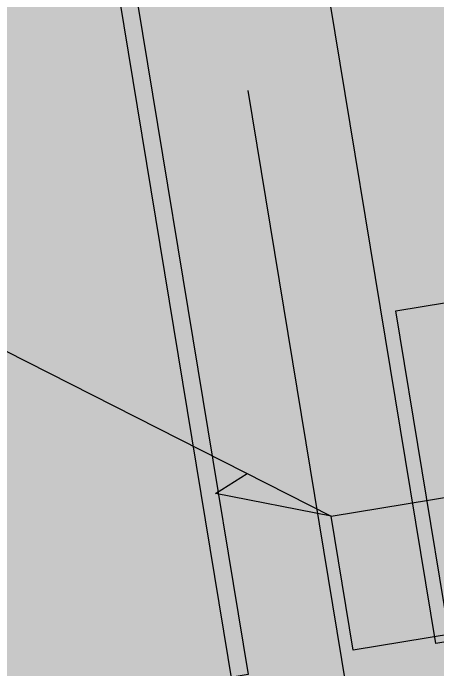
# Model space of a CAD drawing. Header units: millimetres. Extents: x 33240 to 33395, y 51607 to 51720.
# Drawn here: x 33274.977 to 33275.736, y 51683.737 to 51684.911 of the extents above; entities that cross this region are included whole.
import ezdxf

# ---------------------------------------------------------------- set-up
doc = ezdxf.new("R2010")
doc.units = ezdxf.units.MM
doc.header["$LTSCALE"] = 0.3
doc.header["$MEASUREMENT"] = 0
doc.linetypes.add('ACAD_ISO04W100', pattern=[30, 24, -3, 0, -3])
doc.linetypes.add('ACAD_ISO08W100', pattern=[36, 24, -3, 6, -3])
for name, color, linetype in [('00-TRAMES-BAT', 7, 'ACAD_ISO08W100'), ('07-REVT-SOL', 8, 'CONTINUOUS'), ('08-EQUI-MEUBLE-PROJ-01', 11, 'CONTINUOUS'), ('10-ANN-TEXTE', 3, 'CONTINUOUS'), ('15-PLAF-TECHN-TEMPORAIRE', 113, 'CONTINUOUS')]:
    doc.layers.add(name, color=color, linetype=linetype)

msp = doc.modelspace()

# ---------------------------------------------------------------- hatches: boundary and pattern name
at = {"layer": '07-REVT-SOL'}
h = msp.add_hatch(dxfattribs=at)
h.set_pattern_fill('CROSS', color=30, style=0)
h.set_pattern_definition([(189.35057367, (57785.36794, 108093.83487), (-0.2060594638, -0.2872968802), [0.125, -0.375]), (279.35057367, (57785.29612, 108093.88639), (0.2872968802, -0.2060594638), [0.125, -0.375])])
edge = h.paths.add_edge_path()
edge.add_line((33283.3783, 51687.0822), (33282.6443, 51691.5402))
edge.add_line((33282.6443, 51691.5402), (33270.1624, 51689.4848))
edge.add_line((33270.1624, 51689.4848), (33272.7213, 51673.9442))
edge.add_line((33272.7213, 51673.9442), (33273.8232, 51674.1256))
edge.add_line((33273.8232, 51674.1256), (33273.4532, 51676.3726))
edge.add_line((33273.4532, 51676.3726), (33279.4392, 51677.3582))
edge.add_line((33279.4392, 51677.3582), (33280.4429, 51671.2631))
edge.add_line((33280.4429, 51671.2631), (33280.6933, 51669.7425))
edge.add_line((33280.6933, 51669.7425), (33287.1828, 51670.8111))
edge.add_arc((33295.4983, 51677.4321), 10.6295, 146.69633, 218.5278, ccw=False)
edge.add_line((33286.6145, 51683.2685), (33287.3226, 51684.3289))
edge.add_line((33287.3226, 51684.3289), (33288.3032, 51685.5277))
edge.add_line((33288.3032, 51685.5277), (33286.1987, 51687.5466))
edge.add_line((33286.1987, 51687.5466), (33283.3783, 51687.0822))
at = {"layer": '10-ANN-TEXTE'}
msp.add_hatch(color=256, dxfattribs=at).paths.add_polyline_path([(33275.3392, 51684.0522), (33275.5458, 51684.0119), (33275.3958, 51684.088)])

# ---------------------------------------------------------------- linework, layer by layer
at = {"layer": '00-TRAMES-BAT'}
msp.add_line((33282.6404, 51639.5559), (33273.4698, 51695.2488), dxfattribs=at)
at = {"layer": '08-EQUI-MEUBLE-PROJ-01', "ltscale": 0.8}
for radius, start, end in [(1.25, 35.4545, 267.8136), (1.275, 110.7155, 177.9857), (1.275, 200.7155, 266.8715)]:
    msp.add_arc((33275.7409, 51684.4874), radius, start, end, dxfattribs=at)
at = {"layer": '10-ANN-TEXTE'}
for points in [[(33277.1469, 51683.4484), (33275.8494, 51683.2348), (33275.661, 51684.3788), (33276.9585, 51684.5924)], [(33276.3894, 51683.9049), (33275.5852, 51683.7725), (33275.5458, 51684.0119), (33276.3499, 51684.1443)]]:
    msp.add_lwpolyline(points, close=True, dxfattribs=at)
msp.add_lwpolyline([(33274.8466, 51684.3663), (33275.5458, 51684.0119), (33275.3392, 51684.0522), (33275.3958, 51684.088)], dxfattribs=at)
at = {"layer": '15-PLAF-TECHN-TEMPORAIRE', "color": 8, "linetype": 'ACAD_ISO04W100'}
msp.add_line((33276.5673, 51677.6685), (33274.6176, 51689.509), dxfattribs=at)
at = {"layer": '15-PLAF-TECHN-TEMPORAIRE', "ltscale": 10}
for points in [[(33277.3705, 51684.0538), (33275.7326, 51683.7841), (33275.4629, 51685.4221), (33277.1008, 51685.6918)], [(33275.3971, 51683.7289), (33273.7592, 51683.4592), (33273.4895, 51685.0971), (33275.1274, 51685.3668)]]:
    msp.add_lwpolyline(points, close=True, dxfattribs=at)

doc.saveas('drawing.dxf')
